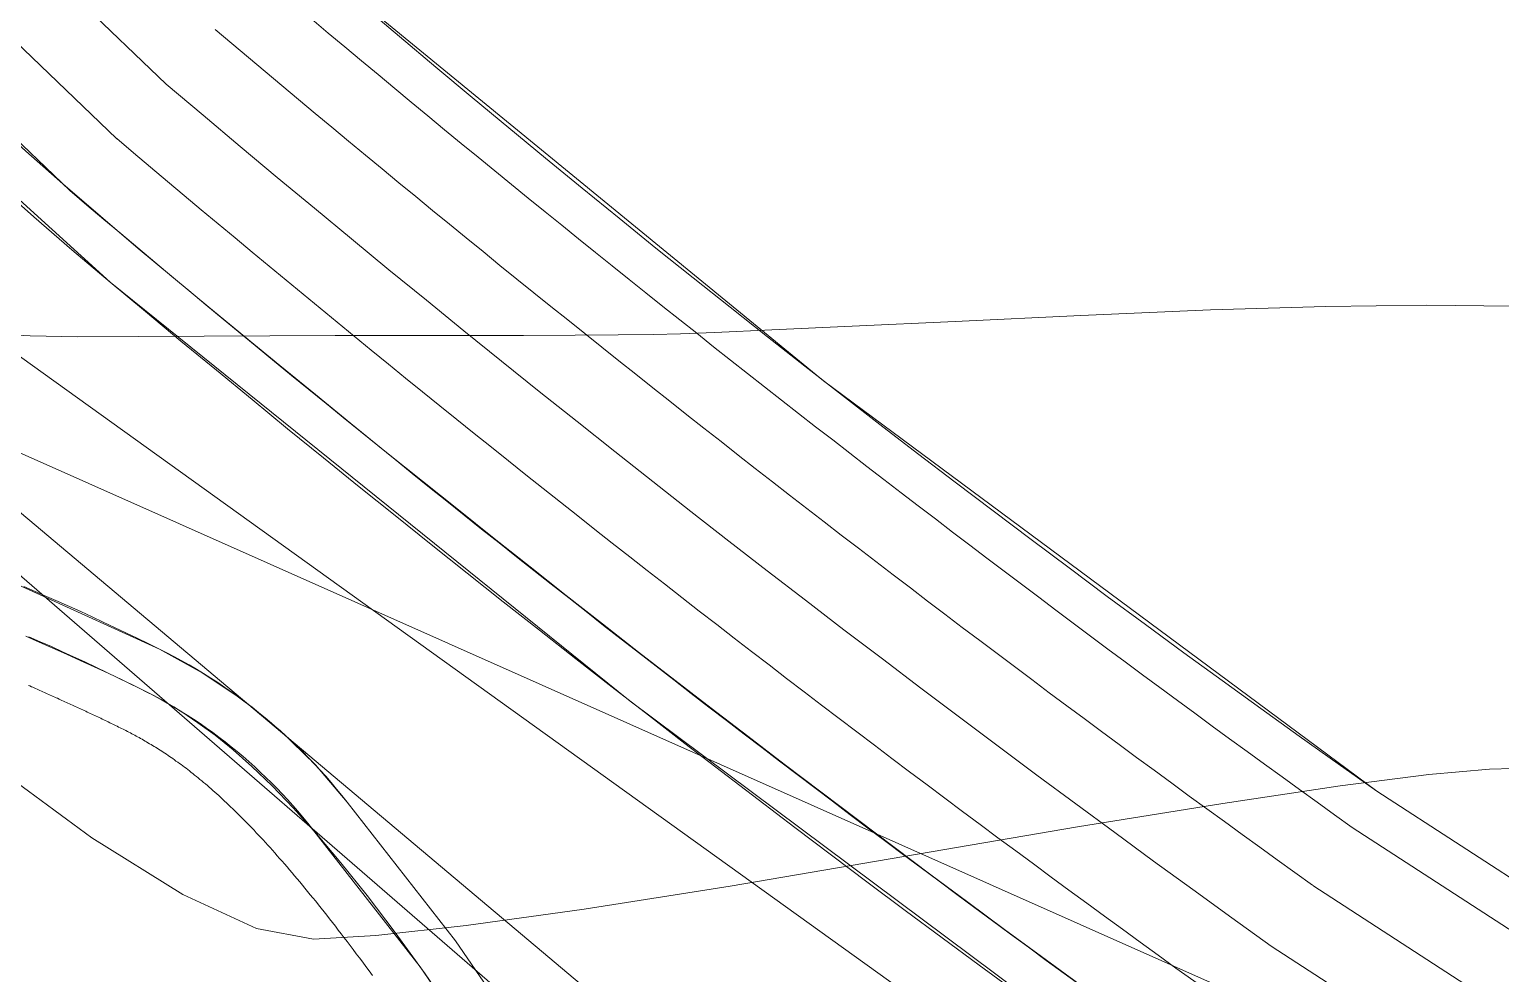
# Model space of a CAD drawing. Header units: metres. Extents: x 532950 to 537618, y 1849954 to 1853119.
# Drawn here: x 534613.8 to 534718.8, y 1851376.6 to 1851444.1 of the extents above; entities that cross this region are included whole.
import ezdxf

# ---------------------------------------------------------------- set-up
doc = ezdxf.new("R2010")
doc.units = ezdxf.units.M
doc.header["$LTSCALE"] = 3.1
for name, color, linetype, lineweight in [('11', 7, 'Continuous', 13), ('12', 7, 'Continuous', 13), ('26', 7, 'Continuous', 13), ('36', 7, 'Continuous', 13), ('4', 7, 'Continuous', 13), ('48', 7, 'Continuous', 13), ('52', 7, 'Continuous', 13), ('53', 7, 'Continuous', 13), ('55', 7, 'Continuous', 13), ('58', 7, 'Continuous', 13)]:
    doc.layers.add(name, color=color, linetype=linetype, lineweight=lineweight)

msp = doc.modelspace()

# ---------------------------------------------------------------- linework, layer by layer
at = {"layer": '11'}
msp.add_lwpolyline([(534611.07, 1851452.1), (534623.52, 1851440.17), (534626.16, 1851437.95), (534628.8, 1851435.72), (534631.45, 1851433.51), (534634.11, 1851431.3), (534636.77, 1851429.11), (534639.43, 1851426.91), (534642.11, 1851424.73), (534644.79, 1851422.55), (534647.47, 1851420.38), (534650.16, 1851418.22), (534652.86, 1851416.07), (534655.57, 1851413.92), (534658.27, 1851411.78), (534660.99, 1851409.65), (534663.71, 1851407.53), (534666.44, 1851405.41), (534669.17, 1851403.3), (534671.91, 1851401.2), (534674.66, 1851399.11), (534677.41, 1851397.03), (534680.16, 1851394.95), (534682.93, 1851392.88), (534685.69, 1851390.81), (534688.47, 1851388.76), (534691.25, 1851386.71), (534694.03, 1851384.67), (534696.82, 1851382.64), (534699.62, 1851380.62), (534702.42, 1851378.6), (534818.85, 1851303)], dxfattribs=at)
at = {"layer": '12'}
for points in [[(534582.61, 1851462.33), (534600.34, 1851443.44), (534619.52, 1851426.03), (534656.66, 1851396.09), (534694.87, 1851367.54), (534703.95, 1851361.65), (534697.79, 1851357.14), (534686.27, 1851357.34), (534648.8, 1851372.25), (534644.19, 1851378.98), (534636.45, 1851388.89), (534634.19, 1851391.54), (534631.69, 1851393.97), (534628.99, 1851396.18), (534626.1, 1851398.13), (534623.05, 1851399.82), (534611.31, 1851405.14), (534599.24, 1851409.65), (534586.31, 1851414.02), (534573.4, 1851418.46), (534569.17, 1851420.12), (534565.07, 1851422.09), (534561.14, 1851424.37), (534553.97, 1851429.34)], [(534598.44, 1851445.33), (534600.98, 1851442.82), (534603.55, 1851440.33), (534606.14, 1851437.87), (534608.77, 1851435.45), (534611.42, 1851433.05), (534614.09, 1851430.68), (534616.8, 1851428.34), (534619.52, 1851426.03), (534622.05, 1851423.92), (534624.58, 1851421.82), (534627.12, 1851419.73), (534629.66, 1851417.64), (534632.2, 1851415.55), (534634.76, 1851413.48), (534637.31, 1851411.41), (534639.88, 1851409.35), (534642.44, 1851407.29), (534645.02, 1851405.24), (534647.59, 1851403.2), (534650.18, 1851401.16)], [(534648.8, 1851372.25), (534644.19, 1851378.98), (534636.45, 1851388.89), (534636.08, 1851389.36), (534635.7, 1851389.82), (534635.31, 1851390.28), (534634.92, 1851390.74), (534634.51, 1851391.18), (534634.1, 1851391.62), (534633.69, 1851392.06), (534633.27, 1851392.49), (534632.84, 1851392.91), (534632.4, 1851393.32), (534631.96, 1851393.73), (534631.51, 1851394.13), (534631.06, 1851394.53), (534630.6, 1851394.91), (534630.13, 1851395.29), (534629.66, 1851395.67), (534629.18, 1851396.03), (534628.7, 1851396.39), (534628.21, 1851396.74), (534627.72, 1851397.08), (534627.22, 1851397.42), (534626.71, 1851397.75), (534626.2, 1851398.07), (534625.69, 1851398.38), (534625.17, 1851398.68), (534624.65, 1851398.98), (534624.12, 1851399.26), (534623.58, 1851399.54), (534623.05, 1851399.82), (534622.25, 1851400.21), (534621.45, 1851400.6), (534620.65, 1851400.98), (534619.85, 1851401.36), (534619.04, 1851401.74), (534618.24, 1851402.12), (534617.43, 1851402.49), (534616.62, 1851402.85), (534615.81, 1851403.21), (534614.99, 1851403.57), (534614.18, 1851403.93), (534613.36, 1851404.28)], [(534650.18, 1851401.16), (534652.77, 1851399.13), (534655.36, 1851397.1), (534657.96, 1851395.09), (534660.56, 1851393.08), (534663.17, 1851391.07), (534665.79, 1851389.07), (534668.41, 1851387.08), (534671.03, 1851385.1), (534673.66, 1851383.12), (534676.29, 1851381.15), (534678.93, 1851379.19), (534681.58, 1851377.23), (534684.23, 1851375.28)]]:
    msp.add_lwpolyline(points, dxfattribs=at)
at = {"layer": '26'}
for points in [[(534613.7, 1851397.22), (534613.8, 1851397.18), (534613.91, 1851397.13), (534614.01, 1851397.09), (534614.11, 1851397.04), (534614.21, 1851397), (534614.32, 1851396.95), (534614.42, 1851396.9), (534614.52, 1851396.86), (534614.63, 1851396.81), (534614.73, 1851396.77), (534614.84, 1851396.72), (534614.94, 1851396.67), (534615.04, 1851396.63), (534615.15, 1851396.58), (534615.25, 1851396.53), (534615.36, 1851396.48), (534615.46, 1851396.44), (534615.57, 1851396.39), (534615.67, 1851396.34), (534615.78, 1851396.3), (534615.88, 1851396.25), (534615.98, 1851396.2), (534616.09, 1851396.15), (534616.2, 1851396.1), (534616.3, 1851396.06), (534616.41, 1851396.01), (534616.51, 1851395.96), (534616.62, 1851395.91), (534616.72, 1851395.86), (534616.83, 1851395.81), (534616.93, 1851395.77), (534617.04, 1851395.72), (534617.15, 1851395.67), (534617.25, 1851395.62), (534617.36, 1851395.57), (534617.47, 1851395.52), (534617.57, 1851395.47), (534617.68, 1851395.42), (534617.79, 1851395.37), (534617.89, 1851395.32), (534618, 1851395.27), (534618.11, 1851395.22), (534618.21, 1851395.17), (534618.32, 1851395.12), (534618.43, 1851395.07), (534618.54, 1851395.02), (534618.64, 1851394.97), (534618.75, 1851394.92), (534618.86, 1851394.87), (534618.97, 1851394.82), (534619.07, 1851394.76), (534619.18, 1851394.71), (534619.29, 1851394.66), (534619.39, 1851394.61), (534619.5, 1851394.56), (534619.61, 1851394.51), (534619.71, 1851394.46), (534619.82, 1851394.41), (534619.92, 1851394.36), (534620.03, 1851394.3), (534620.13, 1851394.25), (534620.24, 1851394.2), (534620.34, 1851394.15), (534620.45, 1851394.09), (534620.55, 1851394.04), (534620.65, 1851393.99), (534620.76, 1851393.93), (534620.86, 1851393.88), (534620.97, 1851393.83), (534621.07, 1851393.77), (534621.18, 1851393.71), (534621.28, 1851393.66), (534621.39, 1851393.6), (534621.49, 1851393.54), (534621.6, 1851393.49), (534621.7, 1851393.43), (534621.81, 1851393.37), (534621.91, 1851393.31), (534622.02, 1851393.25), (534622.13, 1851393.18), (534622.23, 1851393.12), (534622.34, 1851393.06), (534622.45, 1851392.99), (534622.56, 1851392.93), (534622.66, 1851392.86), (534622.77, 1851392.8), (534622.88, 1851392.73), (534622.99, 1851392.66)], [(534622.99, 1851392.66), (534623.1, 1851392.59), (534623.21, 1851392.52), (534623.32, 1851392.45), (534623.44, 1851392.37), (534623.55, 1851392.3), (534623.66, 1851392.22), (534623.77, 1851392.14), (534623.89, 1851392.07), (534624, 1851391.99), (534624.12, 1851391.91), (534624.23, 1851391.82), (534624.35, 1851391.74), (534624.47, 1851391.65), (534624.59, 1851391.57), (534624.71, 1851391.48), (534624.83, 1851391.39), (534624.95, 1851391.3), (534625.07, 1851391.21), (534625.19, 1851391.11), (534625.31, 1851391.01), (534625.44, 1851390.92), (534625.56, 1851390.82), (534625.69, 1851390.72), (534625.82, 1851390.61), (534625.94, 1851390.51), (534626.07, 1851390.4), (534626.2, 1851390.29), (534626.33, 1851390.18), (534626.47, 1851390.07), (534626.6, 1851389.95), (534626.73, 1851389.84), (534626.87, 1851389.72), (534627, 1851389.6), (534627.14, 1851389.47), (534627.28, 1851389.35), (534627.42, 1851389.22), (534627.56, 1851389.09), (534627.7, 1851388.96), (534627.84, 1851388.83), (534627.99, 1851388.69), (534628.13, 1851388.55), (534628.28, 1851388.41), (534628.42, 1851388.27), (534628.57, 1851388.12), (534628.72, 1851387.98), (534628.87, 1851387.83), (534629.03, 1851387.67), (534629.18, 1851387.52), (534629.33, 1851387.36), (534629.49, 1851387.2), (534629.65, 1851387.04), (534629.8, 1851386.87), (534629.96, 1851386.7), (534630.13, 1851386.53), (534630.29, 1851386.36), (534630.45, 1851386.18), (534630.62, 1851386), (534630.78, 1851385.82), (534630.95, 1851385.64), (534631.12, 1851385.45), (534631.29, 1851385.26), (534631.46, 1851385.06), (534631.63, 1851384.87), (534631.81, 1851384.67), (534631.98, 1851384.47), (534632.16, 1851384.26), (534632.34, 1851384.05), (534632.52, 1851383.84), (534632.7, 1851383.63), (534632.89, 1851383.41), (534633.07, 1851383.19), (534633.26, 1851382.96), (534633.44, 1851382.74), (534633.63, 1851382.51), (534633.82, 1851382.27), (534634.01, 1851382.04), (534634.21, 1851381.8), (534634.4, 1851381.55), (534634.6, 1851381.3), (534634.8, 1851381.05), (534635, 1851380.8), (534635.2, 1851380.54), (534635.4, 1851380.28), (534635.61, 1851380.02), (534635.81, 1851379.75), (534636.02, 1851379.48), (534636.23, 1851379.2), (534636.45, 1851378.92), (534636.66, 1851378.64), (534636.88, 1851378.35), (534637.1, 1851378.05), (534637.33, 1851377.76), (534637.56, 1851377.45), (534637.79, 1851377.14), (534638.02, 1851376.83), (534638.26, 1851376.51)]]:
    msp.add_lwpolyline(points, dxfattribs=at)
at = {"layer": '36'}
for points in [[(534550.11, 1851568.42), (534559.53, 1851546.06), (534570.79, 1851524.57), (534583.8, 1851504.09), (534598.49, 1851484.78), (534614.74, 1851466.76), (534632.44, 1851450.17), (534670.47, 1851418.98), (534709.97, 1851389.67), (534728.02, 1851377.95), (534732.39, 1851380.67), (534760.26, 1851378.83), (534773.85, 1851379.26), (534794.31, 1851389.28), (534815.3, 1851403.84), (534830.7, 1851415.92), (534854.74, 1851424.45)], [(534637.59, 1851445.76), (534640.18, 1851443.57), (534642.78, 1851441.38), (534645.38, 1851439.21)], [(534645.38, 1851439.21), (534647.99, 1851437.04), (534650.61, 1851434.88), (534653.23, 1851432.73), (534655.87, 1851430.59), (534658.5, 1851428.46), (534661.15, 1851426.34), (534663.8, 1851424.23), (534666.46, 1851422.12), (534669.13, 1851420.03), (534671.81, 1851417.94), (534674.49, 1851415.86), (534677.18, 1851413.79), (534679.87, 1851411.73), (534682.57, 1851409.68), (534685.28, 1851407.64), (534688, 1851405.61), (534690.72, 1851403.58), (534693.45, 1851401.57), (534696.19, 1851399.56), (534698.93, 1851397.57), (534701.68, 1851395.58), (534704.43, 1851393.6), (534707.2, 1851391.63), (534709.97, 1851389.67), (534728.02, 1851377.95)]]:
    msp.add_lwpolyline(points, dxfattribs=at)
at = {"layer": '4'}
for points in [[(534472.49, 1851527.98), (534680.38, 1851352.93), (534673.95, 1851352.31), (534471.73, 1851527.66)], [(534613.7, 1851397.22), (534613.8, 1851397.18), (534613.91, 1851397.13), (534614.01, 1851397.09), (534614.11, 1851397.04), (534614.21, 1851397), (534614.32, 1851396.95), (534614.42, 1851396.9), (534614.52, 1851396.86), (534614.63, 1851396.81), (534614.73, 1851396.77), (534614.84, 1851396.72), (534614.94, 1851396.67), (534615.04, 1851396.63), (534615.15, 1851396.58), (534615.25, 1851396.53), (534615.36, 1851396.48), (534615.46, 1851396.44), (534615.57, 1851396.39), (534615.67, 1851396.34), (534615.78, 1851396.3), (534615.88, 1851396.25), (534615.98, 1851396.2), (534616.09, 1851396.15), (534616.2, 1851396.1), (534616.3, 1851396.06), (534616.41, 1851396.01), (534616.51, 1851395.96), (534616.62, 1851395.91), (534616.72, 1851395.86), (534616.83, 1851395.81), (534616.93, 1851395.77), (534617.04, 1851395.72), (534617.15, 1851395.67), (534617.25, 1851395.62), (534617.36, 1851395.57), (534617.47, 1851395.52), (534617.57, 1851395.47), (534617.68, 1851395.42), (534617.79, 1851395.37), (534617.89, 1851395.32), (534618, 1851395.27), (534618.11, 1851395.22), (534618.21, 1851395.17), (534618.32, 1851395.12), (534618.43, 1851395.07), (534618.54, 1851395.02), (534618.64, 1851394.97), (534618.75, 1851394.92), (534618.86, 1851394.87), (534618.97, 1851394.82), (534619.07, 1851394.76), (534619.18, 1851394.71), (534619.29, 1851394.66), (534619.39, 1851394.61), (534619.5, 1851394.56), (534619.61, 1851394.51), (534619.71, 1851394.46), (534619.82, 1851394.41), (534619.92, 1851394.36), (534620.03, 1851394.3), (534620.13, 1851394.25), (534620.24, 1851394.2), (534620.34, 1851394.15), (534620.45, 1851394.09), (534620.55, 1851394.04), (534620.65, 1851393.99), (534620.76, 1851393.93)], [(534620.76, 1851393.93), (534620.86, 1851393.88), (534620.97, 1851393.83), (534621.07, 1851393.77), (534621.18, 1851393.71), (534621.28, 1851393.66), (534621.39, 1851393.6), (534621.49, 1851393.54), (534621.6, 1851393.49), (534621.7, 1851393.43), (534621.81, 1851393.37), (534621.91, 1851393.31), (534622.02, 1851393.25), (534622.13, 1851393.18), (534622.23, 1851393.12), (534622.34, 1851393.06), (534622.45, 1851392.99), (534622.56, 1851392.93), (534622.66, 1851392.86), (534622.77, 1851392.8), (534622.88, 1851392.73), (534622.99, 1851392.66), (534623.1, 1851392.59), (534623.21, 1851392.52), (534623.32, 1851392.45), (534623.44, 1851392.37), (534623.55, 1851392.3), (534623.66, 1851392.22), (534623.77, 1851392.14), (534623.89, 1851392.07), (534624, 1851391.99), (534624.12, 1851391.91), (534624.23, 1851391.82), (534624.35, 1851391.74), (534624.47, 1851391.65), (534624.59, 1851391.57), (534624.71, 1851391.48), (534624.83, 1851391.39), (534624.95, 1851391.3), (534625.07, 1851391.21), (534625.19, 1851391.11), (534625.31, 1851391.01), (534625.44, 1851390.92), (534625.56, 1851390.82), (534625.69, 1851390.72), (534625.82, 1851390.61), (534625.94, 1851390.51), (534626.07, 1851390.4), (534626.2, 1851390.29), (534626.33, 1851390.18), (534626.47, 1851390.07), (534626.6, 1851389.95), (534626.73, 1851389.84), (534626.87, 1851389.72), (534627, 1851389.6), (534627.14, 1851389.47), (534627.28, 1851389.35), (534627.42, 1851389.22), (534627.56, 1851389.09), (534627.7, 1851388.96), (534627.84, 1851388.83), (534627.99, 1851388.69), (534628.13, 1851388.55), (534628.28, 1851388.41), (534628.42, 1851388.27), (534628.57, 1851388.12), (534628.72, 1851387.98), (534628.87, 1851387.83), (534629.03, 1851387.67), (534629.18, 1851387.52), (534629.33, 1851387.36), (534629.49, 1851387.2), (534629.65, 1851387.04), (534629.8, 1851386.87), (534629.96, 1851386.7), (534630.13, 1851386.53), (534630.29, 1851386.36), (534630.45, 1851386.18), (534630.62, 1851386), (534630.78, 1851385.82), (534630.95, 1851385.64), (534631.12, 1851385.45), (534631.29, 1851385.26), (534631.46, 1851385.06), (534631.63, 1851384.87), (534631.81, 1851384.67), (534631.98, 1851384.47), (534632.16, 1851384.26), (534632.34, 1851384.05), (534632.52, 1851383.84), (534632.7, 1851383.63), (534632.89, 1851383.41), (534633.07, 1851383.19), (534633.26, 1851382.96), (534633.44, 1851382.74), (534633.63, 1851382.51), (534633.82, 1851382.27), (534634.01, 1851382.04), (534634.21, 1851381.8), (534634.4, 1851381.55), (534634.6, 1851381.3)], [(534634.6, 1851381.3), (534634.8, 1851381.05), (534635, 1851380.8), (534635.2, 1851380.54), (534635.4, 1851380.28), (534635.61, 1851380.02), (534635.81, 1851379.75), (534636.02, 1851379.48), (534636.23, 1851379.2), (534636.45, 1851378.92), (534636.66, 1851378.64), (534636.88, 1851378.35), (534637.1, 1851378.05), (534637.33, 1851377.76), (534637.56, 1851377.45), (534637.79, 1851377.14), (534638.02, 1851376.83), (534638.26, 1851376.51)]]:
    msp.add_lwpolyline(points, dxfattribs=at)
at = {"layer": '48'}
msp.add_lwpolyline([(536135.62, 1851789.72), (535515.37, 1851926.72), (535258.5, 1851965.9), (535022.43, 1852017.88), (534680.95, 1852158.73), (534430.5, 1852265), (534355.97, 1852086.4), (534346.16, 1851984.65), (534462.32, 1851750.84), (534498.61, 1851623.52), (534531.7, 1851526.54), (534597.02, 1851432.26), (534785.89, 1851296.54), (534919.77, 1851224.01), (534977.2, 1851164.91), (535024.78, 1851103.67), (535103, 1851049.67), (535187.68, 1851009.38), (535275.9, 1851002), (535384.77, 1851022.15), (535615.71, 1851282.83), (535719.74, 1851373.89), (535864.1, 1851423.04), (536000.85, 1851463.59)], dxfattribs=at)
at = {"layer": '52'}
for p, q in [((534607.44, 1851448.31), (534620.01, 1851436.27)), ((534705.39, 1851382.94), (534806.73, 1851317.14))]:
    msp.add_line(p, q, dxfattribs=at)
for radius, start, end in [(1229.72, 229.71817, 234.34956), (1240.22, 229.70337, 234.36082)]:
    msp.add_arc((535422.11, 1852382.2), radius, start, end, dxfattribs=at)
at = {"layer": '53'}
for p, q in [((534603.98, 1851444.7), (534616.66, 1851432.56)), ((534708.21, 1851387.07), (534806.61, 1851323.18))]:
    msp.add_line(p, q, dxfattribs=at)
for radius, start, end in [(1224.72, 229.72529, 234.34415), (1245.22, 229.69639, 234.36613)]:
    msp.add_arc((535422.11, 1852382.2), radius, start, end, dxfattribs=at)
at = {"layer": '55'}
msp.add_lwpolyline([(534435.03, 1852302.36), (534325.72, 1852049.19), (534353.84, 1851932.14), (534451.76, 1851760.49), (534494.46, 1851609.32), (534521.83, 1851454.43), (534874.06, 1851297.73), (534980.01, 1851227.29), (535025.25, 1851130.42), (535137.96, 1851046.53), (535351.9, 1851022.3), (535580.64, 1851242.44), (535635.18, 1851288.02), (535713.41, 1851370.26), (536002.4, 1851411.83), (536158.14, 1851571.22), (536125.75, 1851798.92), (536134.25, 1851845.92), (534499.31, 1852312.5)], close=True, dxfattribs=at)
for points in [[(534721.39, 1851391.34), (534718, 1851391.23), (534713.68, 1851390.85), (534707.34, 1851390.04), (534698.98, 1851388.79), (534688.6, 1851387.11), (534676.2, 1851384.99), (534663.79, 1851382.89), (534653.37, 1851381.25), (534644.94, 1851380.07), (534638.5, 1851379.35), (534634.05, 1851379.09), (534629.98, 1851379.87), (534624.71, 1851382.29), (534618.22, 1851386.33), (534610.51, 1851392), (534601.6, 1851399.29), (534592.52, 1851407.33), (534584.35, 1851415.22), (534577.07, 1851422.97), (534570.69, 1851430.57), (534565.22, 1851438.03), (534560.42, 1851445.12)], [(534611.27, 1851422.32), (534613.81, 1851422.19), (534617.23, 1851422.13), (534621.53, 1851422.14), (534626.25, 1851422.17), (534630.94, 1851422.19), (534635.59, 1851422.21), (534640.2, 1851422.22), (534644.77, 1851422.22), (534649.04, 1851422.22), (534652.72, 1851422.23), (534655.81, 1851422.26), (534658.32, 1851422.29), (534660.25, 1851422.34), (534662.7, 1851422.43), (534666.78, 1851422.61), (534672.5, 1851422.87), (534679.85, 1851423.22), (534688.83, 1851423.65), (534698.1, 1851424.04), (534706.33, 1851424.28), (534713.51, 1851424.38), (534719.64, 1851424.32)]]:
    msp.add_lwpolyline(points, dxfattribs=at)
at = {"layer": '58'}
for points in [[(534603.17, 1851445.06), (534605.72, 1851442.6), (534608.29, 1851440.17), (534610.89, 1851437.76), (534613.51, 1851435.39), (534616.16, 1851433.04), (534618.84, 1851430.73), (534621.54, 1851428.44), (534624.06, 1851426.34), (534626.58, 1851424.24), (534629.11, 1851422.15), (534631.64, 1851420.07), (534634.18, 1851418), (534636.72, 1851415.93), (534639.27, 1851413.86), (534641.83, 1851411.81), (534644.39, 1851409.76), (534646.95, 1851407.71), (534649.52, 1851405.68), (534652.09, 1851403.65)], [(534652.09, 1851403.65), (534654.68, 1851401.62), (534657.26, 1851399.6), (534659.85, 1851397.59), (534662.45, 1851395.59), (534665.05, 1851393.59), (534667.65, 1851391.6), (534670.26, 1851389.62), (534672.88, 1851387.64), (534675.5, 1851385.67), (534678.13, 1851383.7), (534680.76, 1851381.74), (534683.39, 1851379.79), (534686.03, 1851377.85), (534688.68, 1851375.91)], [(534613.52, 1851400.73), (534614.47, 1851400.31), (534615.44, 1851399.89), (534616.41, 1851399.45), (534617.39, 1851399.01), (534618.38, 1851398.55), (534619.38, 1851398.09), (534620.39, 1851397.61), (534621.42, 1851397.12), (534622.46, 1851396.59), (534623.53, 1851396), (534624.64, 1851395.33), (534625.8, 1851394.56), (534627.02, 1851393.67), (534628.3, 1851392.63), (534629.65, 1851391.43), (534631.09, 1851390.05), (534632.63, 1851388.45), (534634.27, 1851386.63), (534636.01, 1851384.55), (534637.88, 1851382.21), (534639.88, 1851379.57), (534642.02, 1851376.62), (534646.75, 1851369.69)], [(534646.75, 1851369.69), (534641.66, 1851377.13), (534633.98, 1851386.95), (534633.64, 1851387.39), (534633.29, 1851387.81), (534632.93, 1851388.24), (534632.57, 1851388.65), (534632.2, 1851389.07), (534631.82, 1851389.47), (534631.44, 1851389.87), (534631.05, 1851390.26), (534630.65, 1851390.65), (534630.25, 1851391.03), (534629.85, 1851391.41), (534629.44, 1851391.78), (534629.02, 1851392.14), (534628.6, 1851392.49), (534628.17, 1851392.84), (534627.73, 1851393.19), (534627.29, 1851393.52), (534626.85, 1851393.85), (534626.4, 1851394.17), (534625.95, 1851394.49), (534625.49, 1851394.8), (534625.02, 1851395.1), (534624.55, 1851395.39), (534624.08, 1851395.68), (534623.6, 1851395.96), (534623.12, 1851396.23), (534622.64, 1851396.5), (534622.15, 1851396.75), (534621.65, 1851397), (534620.87, 1851397.39), (534620.08, 1851397.77), (534619.3, 1851398.15), (534618.51, 1851398.52), (534617.71, 1851398.9), (534616.92, 1851399.26), (534616.13, 1851399.63), (534615.33, 1851399.99), (534614.53, 1851400.34), (534613.73, 1851400.7)]]:
    msp.add_lwpolyline(points, dxfattribs=at)

doc.saveas('drawing.dxf')
